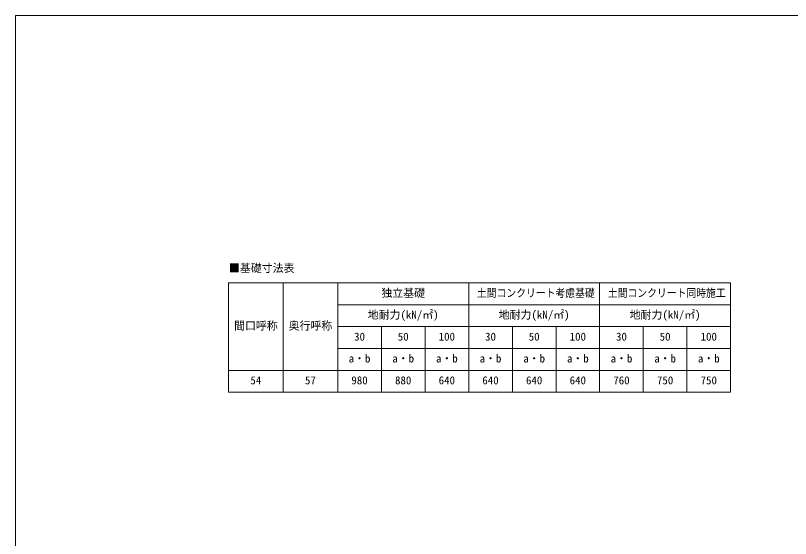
# Model space of a CAD drawing. Units: millimetres at full size, sheet at 1:40; details may follow other scales. Extents: x -11243 to 11243, y -7760 to 7760.
# Drawn here: x -11243 to 119, y 97 to 7760 of the extents above; entities that cross this region are included whole.
import ezdxf
from ezdxf.enums import TextEntityAlignment as Align

# ---------------------------------------------------------------- set-up
doc = ezdxf.new("R2010")
doc.units = ezdxf.units.MM
doc.header["$LTSCALE"] = 40
doc.layers.add('0-E_DET2', color=7, linetype='Continuous', lineweight=18)
doc.layers.add('F-0_240', color=7, linetype='Continuous', lineweight=9)
doc.styles.add('ＭＳ ゴシック', font='')
doc.styles.get('ＭＳ ゴシック').set_extended_font_data('MS Gothic')

msp = doc.modelspace()

# ---------------------------------------------------------------- linework, layer by layer
at = {"layer": '0-E_DET2'}
for p, q in [((-8118.61, 3840.86), (-8118.61, 2240.86)), ((-8118.61, 3840.86), (-758.61, 3840.86)), ((-7318.61, 3840.86), (-7318.61, 2240.86)), ((-6518.61, 3840.86), (-6518.61, 2240.86)), ((-4598.61, 3840.86), (-4598.61, 2240.86)), ((-2678.61, 3840.86), (-2678.61, 2240.86)), ((-758.61, 3840.86), (-758.61, 2240.86)), ((-6518.61, 3520.86), (-758.61, 3520.86)), ((-6518.61, 3200.86), (-758.61, 3200.86)), ((-5878.61, 3200.86), (-5878.61, 2240.86)), ((-5238.61, 3200.86), (-5238.61, 2240.86)), ((-3958.61, 3200.86), (-3958.61, 2240.86)), ((-3318.61, 3200.86), (-3318.61, 2240.86)), ((-2038.61, 3200.86), (-2038.61, 2240.86)), ((-1398.61, 3200.86), (-1398.61, 2240.86)), ((-6518.61, 2880.86), (-758.61, 2880.86)), ((-8118.61, 2560.86), (-758.61, 2560.86)), ((-8118.61, 2240.86), (-758.61, 2240.86))]:
    msp.add_line(p, q, dxfattribs=at)
at = {"layer": 'F-0_240', "color": 5}
for q in [(-11242.74, -7760), (10677.26, 7760)]:
    msp.add_line((-11242.74, 7760), q, dxfattribs=at)

# ---------------------------------------------------------------- texts
at = {"layer": '0-E_DET2', "style": 'ＭＳ ゴシック'}
for s, p in [('■基礎寸法表', (-8113.34, 3965.26)), ('独立基礎', (-5878.61, 3600.86)), ('地耐力(kN/㎡)', (-6078.61, 3280.86)), ('地耐力(kN/㎡)', (-4158.61, 3280.86)), ('地耐力(kN/㎡)', (-2238.61, 3280.86)), ('間口呼称', (-8038.61, 3120.86)), ('奥行呼称', (-7238.61, 3120.86)), ('30', (-6278.61, 2960.86)), ('50', (-5638.61, 2960.86)), ('100', (-5038.61, 2960.86)), ('30', (-4358.61, 2960.86)), ('50', (-3718.61, 2960.86)), ('100', (-3118.61, 2960.86)), ('30', (-2438.61, 2960.86)), ('50', (-1798.61, 2960.86)), ('100', (-1198.61, 2960.86)), ('a・b', (-6358.61, 2640.86)), ('a・b', (-5718.61, 2640.86)), ('a・b', (-5078.61, 2640.86)), ('a・b', (-4438.61, 2640.86)), ('a・b', (-3798.61, 2640.86)), ('a・b', (-3158.61, 2640.86)), ('a・b', (-2518.61, 2640.86)), ('a・b', (-1878.61, 2640.86)), ('a・b', (-1238.61, 2640.86)), ('54', (-7798.61, 2320.86)), ('57', (-6998.61, 2320.86)), ('980', (-6318.61, 2320.86)), ('880', (-5678.61, 2320.86)), ('640', (-5038.61, 2320.86)), ('640', (-4398.61, 2320.86)), ('640', (-3758.61, 2320.86)), ('640', (-3118.61, 2320.86)), ('760', (-2478.61, 2320.86)), ('750', (-1838.61, 2320.86)), ('750', (-1198.61, 2320.86))]:
    msp.add_text(s, height=117.3, dxfattribs=at).set_placement(p, align=Align.BOTTOM_LEFT)
at = {"layer": '0-E_DET2', "style": 'ＭＳ ゴシック', "width": 0.9}
for s, p in [('土間コンクリート考慮基礎', (-4478.61, 3600.86)), ('土間コンクリート同時施工', (-2558.61, 3600.86))]:
    msp.add_text(s, height=117.3, dxfattribs=at).set_placement(p, align=Align.BOTTOM_LEFT)

doc.saveas('drawing.dxf')
